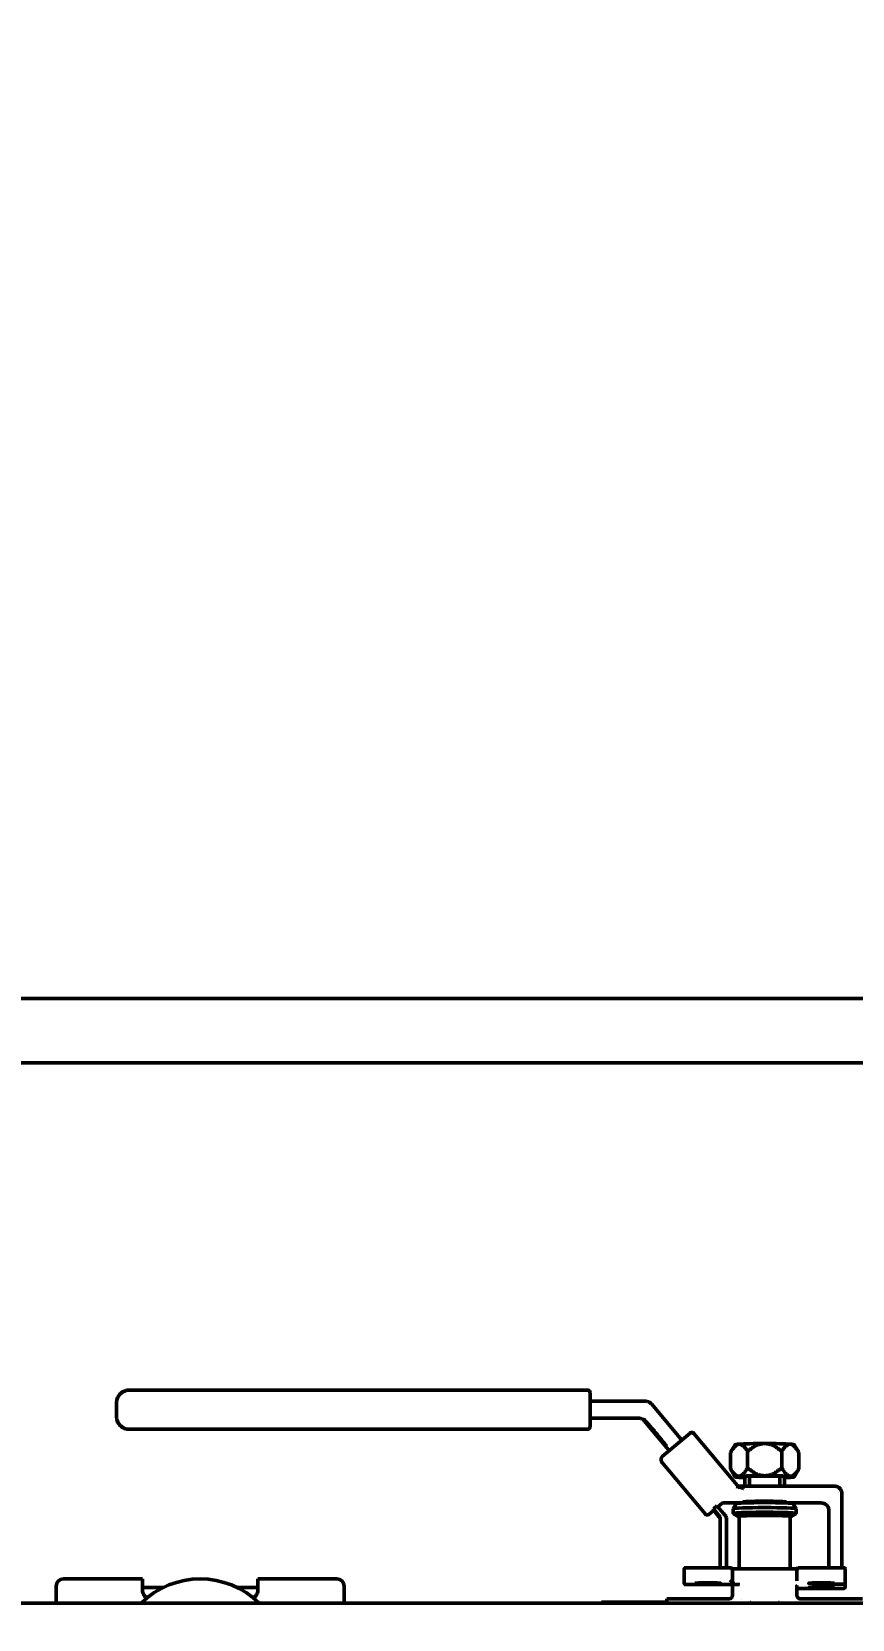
# Model space of a CAD drawing. Header units: inches. Extents: x 11 to 1621, y 11 to 1332.
# Drawn here: x 1070.67 to 1077.05, y 335.84 to 348.19 of the extents above; entities that cross this region are included whole.
import ezdxf

# ---------------------------------------------------------------- set-up
doc = ezdxf.new("R2010")
doc.units = ezdxf.units.IN
doc.header["$LTSCALE"] = 48
doc.header["$MEASUREMENT"] = 0
doc.layers.add('Dimension (ANSI)', color=7, linetype='Continuous', lineweight=25)
doc.layers.add('Visible (ANSI)', color=7, linetype='Continuous', lineweight=50)
doc.styles.add('Dimension Text', font='tahoma.ttf')
doc.dimstyles.new('ELC FT', dxfattribs={"dimscale": 48, "dimtxt": 0.12, "dimasz": 0.098425, "dimexe": 0.05, "dimexo": 0.1, "dimgap": 0.031496, "dimtad": 1, "dimdec": 5, "dimzin": 3, "dimdsep": 46, "dimlunit": 4, "dimtxsty": 'Dimension Text', "dimcen": 0.09, "dimdle": 0.5, "dimclrd": 5, "dimclre": 5, "dimclrt": 256, "dimadec": 1, "dimazin": 3, "dimtfac": 0.833333, "dimtofl": 0, "dimtmove": 0, "dimatfit": 3, "dimfxl": 0, "dimfrac": 2, "dimtolj": 1, "dimtzin": 0, "dimlwd": 25, "dimlwe": 25, "dimarcsym": 0})

# ---------------------------------------------------------------- blocks, each defined once
blk = doc.blocks.new('*D32')
at = {"layer": 'Defpoints', "color": 0, "linetype": 'Continuous', "transparency": 16777216}
for p in [(1009.144, 460.889), (1167.944, 460.889), (1018.545, 291.451)]:
    blk.add_point(p, dxfattribs=at)
at = {"layer": 'Dimension (ANSI)', "color": 5, "linetype": 'Continuous', "lineweight": 25, "transparency": 16777216}
for p, q in [((1163.144, 460.889), (1006.744, 460.889)), ((1009.144, 296.176), (1009.144, 456.165)), ((1013.745, 291.451), (1006.744, 291.451))]:
    blk.add_line(p, q, dxfattribs=at)
at = {"layer": 'Dimension (ANSI)', "color": 5, "linetype": 'Continuous', "transparency": 16777216}
for points in [[(1008.356, 456.165), (1009.931, 456.165), (1009.144, 460.889)], [(1008.356, 296.176), (1009.931, 296.176), (1009.144, 291.451)]]:
    blk.add_solid(points, dxfattribs=at)
at = {"layer": 'Dimension (ANSI)', "linetype": 'Continuous', "lineweight": 25, "transparency": 16777216, "insert": (1003.996, 376.17), "char_height": 5.76, "attachment_point": 5, "rotation": 90, "style": 'Dimension Text'}
blk.add_mtext('\\A1;14\'-1 7/16"', dxfattribs=at)
blk = doc.blocks.new('*D51')
at = {"layer": 'Defpoints', "color": 0, "linetype": 'Continuous', "transparency": 16777216}
for p in [(1146.447, 546.451), (994.545, 291.451), (1018.545, 291.451)]:
    blk.add_point(p, dxfattribs=at)
at = {"layer": 'Dimension (ANSI)', "color": 5, "linetype": 'Continuous', "lineweight": 25, "transparency": 16777216}
for p, q in [((1141.647, 546.451), (992.145, 546.451)), ((994.545, 541.727), (994.545, 296.176)), ((1013.745, 291.451), (992.145, 291.451))]:
    blk.add_line(p, q, dxfattribs=at)
at = {"layer": 'Dimension (ANSI)', "color": 5, "linetype": 'Continuous', "transparency": 16777216}
for points in [[(993.758, 541.727), (995.333, 541.727), (994.545, 546.451)], [(993.758, 296.176), (995.333, 296.176), (994.545, 291.451)]]:
    blk.add_solid(points, dxfattribs=at)
at = {"layer": 'Dimension (ANSI)', "linetype": 'Continuous', "lineweight": 25, "transparency": 16777216, "insert": (990.034, 418.951), "char_height": 5.76, "attachment_point": 5, "rotation": 90, "style": 'Dimension Text'}
blk.add_mtext('\\A1;21\'-3"', dxfattribs=at)

msp = doc.modelspace()

# ---------------------------------------------------------------- linework, layer by layer
at = {"layer": 'Visible (ANSI)'}
for p, q in [((1069.158239, 340.669064), (1078.226979, 340.669064)), ((1069.158239, 340.169064), (1078.226979, 340.169064)), ((1074.990016, 337.623143), (1071.425405, 337.623143)), ((1071.326979, 337.524774), (1071.326979, 337.446091)), ((1075.010016, 337.367722), (1075.010016, 337.603143)), ((1075.44066, 337.536492), (1075.020016, 337.536492)), ((1075.710247, 337.248232), (1075.485894, 337.515412)), ((1071.326979, 337.416497), (1071.326979, 337.446091)), ((1075.385636, 337.40489), (1075.020016, 337.40489)), ((1075.619863, 337.158749), (1075.430879, 337.383809)), ((1074.990016, 337.318129), (1071.425405, 337.318129)), ((1075.010016, 337.338129), (1075.010016, 337.367722)), ((1075.788468, 337.289253), (1075.570223, 337.106256)), ((1076.153817, 336.884751), (1075.816191, 337.286828)), ((1076.101398, 337.010391), (1076.101398, 337.137043)), ((1076.137035, 337.198818), (1076.104718, 337.142898)), ((1076.234189, 337.019117), (1076.234189, 337.145769)), ((1076.49977, 337.019117), (1076.49977, 337.145769)), ((1076.596924, 337.198818), (1076.629241, 337.142898)), ((1076.632561, 337.010391), (1076.632561, 337.137043)), ((1075.563186, 337.074488), (1075.563186, 337.091172)), ((1075.905662, 336.659465), (1075.567795, 337.06183)), ((1076.137035, 336.948616), (1076.104718, 337.004536)), ((1076.211979, 336.951265), (1076.211979, 336.877004)), ((1076.248552, 336.953328), (1076.248552, 336.877004)), ((1076.485407, 336.953328), (1076.485407, 336.877004)), ((1076.521979, 336.951265), (1076.521979, 336.877004)), ((1076.596924, 336.948616), (1076.629241, 337.004536)), ((1076.907924, 336.877004), (1076.168421, 336.877004)), ((1076.966979, 336.242338), (1076.966979, 336.817978)), ((1075.969174, 336.687045), (1075.933386, 336.657037)), ((1075.995889, 336.723945), (1075.968106, 336.700649)), ((1076.022004, 336.636462), (1075.968106, 336.700649)), ((1075.968106, 336.688318), (1075.968106, 336.700649)), ((1076.022004, 336.624131), (1075.968106, 336.688318)), ((1075.991975, 336.722855), (1075.991975, 336.722854)), ((1075.995889, 336.723945), (1076.04935, 336.66028)), ((1076.037076, 336.743981), (1076.003034, 336.715437)), ((1076.017936, 336.74462), (1076.017937, 336.74462)), ((1076.022004, 336.242338), (1076.022004, 336.636462)), ((1076.200845, 336.745328), (1076.044262, 336.745328)), ((1076.121842, 336.664116), (1076.121842, 336.700376)), ((1076.144625, 336.739902), (1076.121901, 336.70058)), ((1076.161657, 336.640889), (1076.122372, 336.663505)), ((1076.169479, 336.234125), (1076.169479, 336.641402)), ((1076.211979, 336.755222), (1076.211979, 336.745769)), ((1076.248552, 336.75707), (1076.248552, 336.74686)), ((1076.485407, 336.75707), (1076.485407, 336.74686)), ((1076.521979, 336.755222), (1076.521979, 336.745769)), ((1076.807924, 336.745328), (1076.533114, 336.745328)), ((1076.564479, 336.234125), (1076.564479, 336.641402)), ((1076.572302, 336.640889), (1076.611587, 336.663505)), ((1076.589334, 336.739902), (1076.612058, 336.70058)), ((1076.612117, 336.664116), (1076.612117, 336.700376)), ((1076.866979, 336.700063), (1076.866979, 336.242338)), ((1076.06935, 336.242338), (1076.06935, 336.628429)), ((1071.528979, 336.154851), (1070.912979, 336.154851)), ((1071.528979, 336.154851), (1071.528979, 336.062104)), ((1072.424979, 336.062104), (1072.424979, 336.154851)), ((1072.424979, 336.154851), (1073.040979, 336.154851)), ((1075.741979, 336.23433), (1075.741979, 336.133703)), ((1075.749987, 336.242338), (1076.097979, 336.242338)), ((1076.116979, 336.127407), (1076.116979, 336.223338)), ((1076.134353, 336.234125), (1076.599606, 336.234125)), ((1076.616979, 336.223338), (1076.616979, 336.146394)), ((1076.616979, 336.146394), (1076.616979, 336.139212)), ((1076.635979, 336.242338), (1076.983979, 336.242338)), ((1076.991979, 336.223755), (1076.991979, 336.234338)), ((1076.991979, 336.223755), (1076.991979, 336.146811)), ((1076.991979, 336.135401), (1076.991979, 336.146811)), ((1070.856979, 336.098851), (1070.856979, 335.966301)), ((1071.691472, 336.089351), (1071.528979, 336.089351)), ((1072.424979, 336.089351), (1072.262487, 336.089351)), ((1073.096979, 335.966301), (1073.096979, 336.098851)), ((1075.741979, 336.133703), (1075.741979, 336.118071)), ((1075.760979, 336.111289), (1076.147833, 336.111289)), ((1076.116979, 336.120033), (1076.116979, 336.127407)), ((1076.116979, 336.029469), (1076.116979, 336.111289)), ((1076.616979, 336.029469), (1076.616979, 336.101418)), ((1076.972979, 336.081), (1076.616979, 336.081)), ((1076.764707, 336.113896), (1076.764707, 336.102925)), ((1076.972979, 336.114198), (1076.783707, 336.114198)), ((1076.991979, 336.135401), (1076.991979, 336.122616)), ((1076.991979, 336.122616), (1076.991979, 336.102204)), ((1076.991979, 336.102204), (1076.991979, 336.089418)), ((1095.976979, 335.966301), (1065.476979, 335.966301)), ((1075.096979, 335.966301), (1075.096979, 335.974495)), ((1075.096979, 335.974495), (1075.604979, 335.974495)), ((1075.604979, 335.999851), (1075.604979, 335.974495)), ((1076.087702, 335.999851), (1075.604979, 335.999851)), ((1075.604979, 335.966301), (1075.604979, 335.974495)), ((1076.189814, 335.997999), (1076.189814, 335.997991)), ((1076.646248, 335.999842), (1076.646248, 335.999842)), ((1077.128979, 335.999851), (1076.646253, 335.999851))]:
    msp.add_line(p, q, dxfattribs=at)
for centre, radius, start, end in [((1074.990016, 337.603143), 0.02, 0, 90), ((1075.020016, 337.546492), 0.01, 180, 270), ((1075.020016, 337.39489), 0.01, 90, 180), ((1074.990016, 337.338129), 0.02, 270, 0), ((1070.912979, 336.098851), 0.056, 90, 180), ((1071.976979, 335.499851), 0.655, 45.4090876, 134.5909124), ((1073.040979, 336.098851), 0.056, 0, 90), ((1076.097979, 336.223338), 0.019, 0, 90), ((1076.635979, 336.223338), 0.019, 90, 180), ((1076.983979, 336.234338), 0.008, 0, 90)]:
    msp.add_arc(centre, radius, start, end, dxfattribs=at)
for centre, major_axis, ratio, start_param, end_param in [((1076.366979, 337.198627), (-0.23, 0), 0.037940358, 5.759586532, 6.261262893), ((1076.366979, 337.198627), (0.23, 0), 0.037940358, 1.570796327, 2.617993878), ((1076.366979, 337.198627), (0.23, 0), 0.037940358, 0.523598775, 1.570796327), ((1076.366979, 337.198627), (0.23, 0), 0.037940358, 0.021922414, 0.523598776), ((1076.366979, 336.948807), (-0.23, 0), 0.037940358, 5.759586532, 6.806784083), ((1076.366979, 336.948807), (-0.23, 0), 0.037940358, 4.71238898, 5.759586531), ((1076.366979, 336.948807), (0.23, 0), 0.037940358, 3.665191429, 3.972896492), ((1076.366979, 336.948807), (-0.168, 0), 0.037940358, 2.745612753, 6.679165208), ((1076.366979, 336.948807), (-0.23, 0), 0.037940358, 3.665191429, 4.71238898), ((1076.366979, 336.948807), (0.23, 0), 0.037940358, 5.451881469, 5.759586532), ((1076.366979, 336.948807), (0.23, 0), 0.037940358, 5.759586532, 6.806784083), ((1076.201124, 336.858004), (-0.032725, 0.018993), 0.016478692, 6.254792367, 6.25482381), ((1076.090715, 336.764331), (-0.046486, -0.018993), 0.013291729, 0.032423135, 0.032551289), ((1076.04935, 336.659521), (0.019997, -0.023828), 0.015683818, 0.716818435, 1.589483061), ((1076.04935, 336.628429), (0, 0.020744), 0.964115279, 4.71238898, 5.410520681), ((1076.366979, 336.664116), (0.245138, 0), 0.037940358, 6.21737584, 9.490587428), ((1076.366979, 336.700376), (0.245138, 0), 0.037940358, 0, 3.141592653), ((1076.366979, 336.739717), (0.222407, 0), 0.037940358, 0.021922414, 3.119670239), ((1076.366979, 336.641402), (0.205768, 0), 0.037940358, 5.998749573, 9.709213695), ((1076.366979, 336.641402), (-0.1975, 0), 0.037940358, 3.141592654, 6.283185308), ((1075.749979, 336.23433), (-0.008, 0.000011), 0.999280667, 0, 0.00140419), ((1076.097979, 336.146394), (0.018997, -0.018997), 0.01897701, 0.018974733, 1.58977106), ((1076.086979, 336.029469), (0.03, -0.000026), 0.999280007, 0, 0.000864412), ((1076.646979, 336.029469), (-0.03, -0.000015), 0.999280006, 6.282698177, 6.283185307), ((1076.756707, 336.102621), (0.008, 0.000304), 0.998561564, 4.71238898, 6.283185307), ((1076.366979, 335.969513), (-0.2, 0), 0.037940358, 0.354094135, 0.355248537), ((1076.366979, 335.969513), (-0.177165, 0), 0.037940358, 5.386078486, 5.386543326), ((1076.366979, 335.969513), (-0.177165, 0), 0.037940358, 4.038125965, 4.038256871)]:
    msp.add_ellipse(centre, major_axis=major_axis, ratio=ratio, start_param=start_param, end_param=end_param, dxfattribs=at)
for centre, major_axis in [((1075.925038, 336.121183), (-0.1005, 0)), ((1076.808921, 336.121183), (0.1005, 0)), ((1076.808921, 336.087648), (0.1005, 0))]:
    msp.add_ellipse(centre, major_axis=major_axis, ratio=0.037940358, dxfattribs=at)
for points, knots in [([(1071.425405, 337.623143), (1071.415099, 337.623143), (1071.404795, 337.621512), (1071.385192, 337.615147), (1071.375896, 337.610414), (1071.359219, 337.598306), (1071.35184, 337.590933), (1071.339722, 337.574266), (1071.334984, 337.564974), (1071.328612, 337.545378), (1071.326979, 337.535077), (1071.326979, 337.524774)], [4.71238898, 4.71238898, 4.71238898, 4.71238898, 5.026548246, 5.026548246, 5.340707511, 5.340707511, 5.654866776, 5.654866776, 5.969026042, 5.969026042, 6.283185307, 6.283185307, 6.283185307, 6.283185307]), ([(1075.485894, 337.515412), (1075.483686, 337.518043), (1075.481247, 337.52048), (1075.475983, 337.524894), (1075.473158, 337.52687), (1075.467207, 337.530303), (1075.464082, 337.53176), (1075.457626, 337.534108), (1075.454295, 337.535), (1075.44753, 337.536192), (1075.444095, 337.536492), (1075.44066, 337.536492)], [3.8397243544, 3.8397243544, 3.8397243544, 3.8397243544, 4.0142572796, 4.0142572796, 4.1887902048, 4.1887902048, 4.36332313, 4.36332313, 4.5378560552, 4.5378560552, 4.7123889804, 4.7123889804, 4.7123889804, 4.7123889804]), ([(1071.326979, 337.416497), (1071.326979, 337.406195), (1071.328612, 337.395894), (1071.334984, 337.376298), (1071.339722, 337.367006), (1071.35184, 337.350338), (1071.359219, 337.342965), (1071.375896, 337.330857), (1071.385192, 337.326124), (1071.404795, 337.319759), (1071.415099, 337.318129), (1071.425405, 337.318129)], [6.283185306, 6.283185306, 6.283185306, 6.283185306, 6.597344572, 6.597344572, 6.911503837, 6.911503837, 7.225663103, 7.225663103, 7.539822368, 7.539822368, 7.853981634, 7.853981634, 7.853981634, 7.853981634]), ([(1075.385636, 337.40489), (1075.389072, 337.40489), (1075.392509, 337.404589), (1075.399277, 337.403397), (1075.402609, 337.402504), (1075.409067, 337.400156), (1075.412193, 337.398699), (1075.418144, 337.395266), (1075.420969, 337.393289), (1075.426233, 337.388875), (1075.428671, 337.386439), (1075.430879, 337.383809)], [1.5707963268, 1.5707963268, 1.5707963268, 1.5707963268, 1.745329252, 1.745329252, 1.9198621772, 1.9198621772, 2.0943951024, 2.0943951024, 2.2689280276, 2.2689280276, 2.4434609528, 2.4434609528, 2.4434609528, 2.4434609528]), ([(1075.431614, 337.392111), (1075.430214, 337.393602), (1075.429053, 337.394603), (1075.428011, 337.395423), (1075.427795, 337.39557), (1075.427795, 337.39557)], [0, 0, 0, 0, 0.05609461594, 0.05609461594, 0.08280331069, 0.08280331069, 0.08280331069, 0.08280331069]), ([(1075.431614, 337.392111), (1075.43519, 337.388301), (1075.44006, 337.382939), (1075.45222, 337.369259), (1075.459682, 337.360732), (1075.476252, 337.341567), (1075.48538, 337.330905), (1075.504318, 337.308588), (1075.514129, 337.296934), (1075.533413, 337.273843), (1075.542884, 337.26241), (1075.560505, 337.24095), (1075.568654, 337.230925), (1075.582761, 337.213354), (1075.588734, 337.20579), (1075.597737, 337.194112), (1075.600932, 337.189761), (1075.602626, 337.187253), (1075.602847, 337.186896), (1075.602847, 337.186896)], [5.122624914, 5.122624914, 5.122624914, 5.122624914, 5.413656803, 5.413656803, 5.727301796, 5.727301796, 6.045025523, 6.045025523, 6.363766777, 6.363766777, 6.68265428, 6.68265428, 7.001044585, 7.001044585, 7.317400787, 7.317400787, 7.623707245, 7.623707245, 7.704664359, 7.704664359, 7.704664359, 7.704664359]), ([(1075.788468, 337.289253), (1075.790047, 337.290578), (1075.791836, 337.291651), (1075.795657, 337.293194), (1075.797689, 337.293663), (1075.801799, 337.29395), (1075.803876, 337.293768), (1075.807874, 337.292772), (1075.809794, 337.291958), (1075.81329, 337.289775), (1075.814865, 337.288407), (1075.816191, 337.286828)], [0.872664626, 0.872664626, 0.872664626, 0.872664626, 1.186823891, 1.186823891, 1.500983157, 1.500983157, 1.815142422, 1.815142422, 2.129301687, 2.129301687, 2.443460953, 2.443460953, 2.443460953, 2.443460953]), ([(1075.62333, 337.152751), (1075.622665, 337.154574), (1075.621723, 337.156316), (1075.62043, 337.158044), (1075.620295, 337.158219), (1075.62006, 337.158512), (1075.619962, 337.158631), (1075.619863, 337.158749)], [0.01770057411, 0.01770057411, 0.01770057411, 0.01770057411, 0.03248765526, 0.03248765526, 0.0341750019, 0.0341750019, 0.03535221041, 0.03535221041, 0.03535221041, 0.03535221041]), ([(1075.621781, 337.149487), (1075.621912, 337.149709), (1075.622044, 337.149939), (1075.622535, 337.150849), (1075.622876, 337.15158), (1075.623635, 337.153516), (1075.623994, 337.154775), (1075.624432, 337.15721), (1075.624538, 337.158394), (1075.624538, 337.159576)], [0.15288613677, 0.15288613677, 0.15288613677, 0.15288613677, 0.15512515064, 0.15512515064, 0.16149549142, 0.16149549142, 0.17148864661, 0.17148864661, 0.18053637023, 0.18053637023, 0.18053637023, 0.18053637023]), ([(1075.710247, 337.248232), (1075.711638, 337.246576), (1075.713322, 337.245131), (1075.716982, 337.242907), (1075.718997, 337.242089), (1075.723119, 337.241141), (1075.725281, 337.241), (1075.728349, 337.241286), (1075.729331, 337.241454), (1075.731056, 337.24188), (1075.731822, 337.242124), (1075.732551, 337.242402), (1075.732589, 337.242416), (1075.732626, 337.242431)], [0, 0, 0, 0, 0.01650295046, 0.01650295046, 0.0326999498, 0.0326999498, 0.04886735387, 0.04886735387, 0.05656107945, 0.05656107945, 0.06301958825, 0.06301958825, 0.06337315717, 0.06337315717, 0.06337315717, 0.06337315717]), ([(1075.563186, 337.091172), (1075.563186, 337.092318), (1075.563286, 337.093464), (1075.563684, 337.095721), (1075.563982, 337.096832), (1075.564766, 337.098985), (1075.565253, 337.100028), (1075.566399, 337.102011), (1075.567059, 337.102953), (1075.568532, 337.104707), (1075.569345, 337.10552), (1075.570223, 337.106256)], [0.0000000003, 0.0000000003, 0.0000000003, 0.0000000003, 0.1745329254, 0.1745329254, 0.3490658506, 0.3490658506, 0.5235987757, 0.5235987757, 0.6981317009, 0.6981317009, 0.872664626, 0.872664626, 0.872664626, 0.872664626]), ([(1075.567795, 337.06183), (1075.566433, 337.063453), (1075.565321, 337.065322), (1075.563783, 337.06924), (1075.563328, 337.071334), (1075.563195, 337.073776), (1075.563186, 337.074132), (1075.563186, 337.074488)], [0, 0, 0, 0, 0.0161473282, 0.0161473282, 0.03207165527, 0.03207165527, 0.03478380828, 0.03478380828, 0.03478380828, 0.03478380828]), ([(1076.153817, 336.884751), (1076.15466, 336.883746), (1076.155416, 336.882657), (1076.157025, 336.879742), (1076.157738, 336.877806), (1076.158573, 336.8737), (1076.158656, 336.871471), (1076.158108, 336.867166), (1076.157472, 336.865033), (1076.156326, 336.862681), (1076.156116, 336.862284), (1076.155892, 336.861895)], [0, 0, 0, 0, 0.01000216862, 0.01000216862, 0.0253724323, 0.0253724323, 0.04192621843, 0.04192621843, 0.05844409807, 0.05844409807, 0.06186428843, 0.06186428843, 0.06186428843, 0.06186428843]), ([(1076.154756, 336.883549), (1076.155172, 336.883026), (1076.155592, 336.882499), (1076.156015, 336.881972), (1076.15637, 336.88153), (1076.15671, 336.881108), (1076.157036, 336.880703), (1076.157224, 336.88047), (1076.157407, 336.880243), (1076.157585, 336.880022), (1076.157748, 336.879821), (1076.157883, 336.879653), (1076.158061, 336.879432), (1076.159329, 336.877861), (1076.16058, 336.876304), (1076.161825, 336.874761), (1076.161979, 336.874572), (1076.162132, 336.874382), (1076.162285, 336.874193)], [0.1078651486, 0.1078651486, 0.1078651486, 0.1078651486, 0.25, 0.25, 0.25, 0.3690385146, 0.3690385146, 0.3690385146, 0.4375, 0.4375, 0.4375, 0.5, 0.5, 0.5, 0.9452523642, 0.9452523642, 0.9452523642, 1, 1, 1, 1]), ([(1076.157253, 336.880434), (1076.157368, 336.880356), (1076.157485, 336.880278), (1076.158112, 336.87987), (1076.158662, 336.879547), (1076.160166, 336.878763), (1076.161165, 336.87834), (1076.163801, 336.877472), (1076.165507, 336.877145), (1076.167614, 336.877017), (1076.168018, 336.877004), (1076.168421, 336.877004)], [0.07294198103, 0.07294198103, 0.07294198103, 0.07294198103, 0.07413089682, 0.07413089682, 0.07917239171, 0.07917239171, 0.08746279543, 0.08746279543, 0.10050970202, 0.10050970202, 0.10359060092, 0.10359060092, 0.10359060092, 0.10359060092]), ([(1076.162285, 336.874193), (1076.162989, 336.873323), (1076.163798, 336.872528), (1076.166036, 336.870861), (1076.167451, 336.870116), (1076.170512, 336.868859), (1076.172061, 336.86836), (1076.175246, 336.867357), (1076.176791, 336.866878), (1076.178254, 336.866293)], [-0.04878801169, -0.04878801169, -0.04878801169, -0.04878801169, -0.03801607247, -0.03801607247, -0.0243283073, -0.0243283073, -0.01200853282, -0.01200853282, -0.00000202053, -0.00000202053, -0.00000202053, -0.00000202053]), ([(1076.201123, 336.858725), (1076.200647, 336.858868), (1076.199374, 336.859251), (1076.195993, 336.860268), (1076.192412, 336.861358), (1076.185569, 336.86357), (1076.181822, 336.864863), (1076.178254, 336.866293)], [-0.05907990848, -0.05907990848, -0.05907990848, -0.05907990848, -0.05489293794, -0.05489293794, -0.02929032149, -0.02929032149, -0.00000198142, -0.00000198142, -0.00000198142, -0.00000198142]), ([(1076.198792, 336.753783), (1076.198792, 336.753783), (1076.198875, 336.753802), (1076.199692, 336.753962), (1076.201586, 336.75425), (1076.208694, 336.755011), (1076.215494, 336.755525), (1076.233949, 336.75654), (1076.246283, 336.757036), (1076.274796, 336.757875), (1076.291072, 336.758214), (1076.325734, 336.758684), (1076.344129, 336.758814), (1076.381101, 336.758849), (1076.399672, 336.758754), (1076.435061, 336.758348), (1076.451874, 336.758038), (1076.481956, 336.757237), (1076.495242, 336.756747), (1076.516694, 336.75566), (1076.525027, 336.75505), (1076.532376, 336.754243), (1076.534011, 336.754002), (1076.535017, 336.753817), (1076.535167, 336.753783), (1076.535167, 336.753783)], [6.442564696, 6.442564696, 6.442564696, 6.442564696, 6.474744839, 6.474744839, 6.623669216, 6.623669216, 6.886763115, 6.886763115, 7.194525568, 7.194525568, 7.51069683, 7.51069683, 7.828852178, 7.828852178, 8.14746445, 8.14746445, 8.465754392, 8.465754392, 8.782417635, 8.782417635, 9.092165322, 9.092165322, 9.222064231, 9.222064231, 9.265398572, 9.265398572, 9.265398572, 9.265398572]), ([(1076.966979, 336.817978), (1076.966979, 336.824161), (1076.966, 336.830342), (1076.962176, 336.842102), (1076.959333, 336.847677), (1076.952061, 336.857679), (1076.947634, 336.862103), (1076.937628, 336.869368), (1076.93205, 336.872207), (1076.920289, 336.876026), (1076.914107, 336.877004), (1076.907924, 336.877004)], [3.141592652, 3.141592652, 3.141592652, 3.141592652, 3.455751918, 3.455751918, 3.769911184, 3.769911184, 4.084070449, 4.084070449, 4.398229715, 4.398229715, 4.71238898, 4.71238898, 4.71238898, 4.71238898]), ([(1075.933386, 336.657037), (1075.931762, 336.655676), (1075.929892, 336.654566), (1075.925973, 336.653031), (1075.923879, 336.652577), (1075.919704, 336.652353), (1075.917572, 336.652581), (1075.913538, 336.653682), (1075.911586, 336.654569), (1075.908287, 336.656761), (1075.906865, 336.658033), (1075.905662, 336.659465)], [0, 0, 0, 0, 0.01614742834, 0.01614742834, 0.03207148638, 0.03207148638, 0.0480034215, 0.0480034215, 0.06393505426, 0.06393505426, 0.07818360323, 0.07818360323, 0.07818360323, 0.07818360323]), ([(1076.044262, 336.745328), (1076.042157, 336.745328), (1076.04001, 336.744976), (1076.037273, 336.744076), (1076.036493, 336.743758), (1076.035485, 336.743279), (1076.035172, 336.743117), (1076.034602, 336.742806), (1076.034361, 336.742662), (1076.034071, 336.742483), (1076.033989, 336.74243), (1076.033909, 336.742377), (1076.033895, 336.742368), (1076.033895, 336.742368)], [0, 0, 0, 0, 0.01610556745, 0.01610556745, 0.02273926746, 0.02273926746, 0.02608407818, 0.02608407818, 0.0300007519, 0.0300007519, 0.0332622941, 0.0332622941, 0.03568329733, 0.03568329733, 0.03568329733, 0.03568329733]), ([(1076.807924, 336.745328), (1076.81411, 336.745328), (1076.820295, 336.744349), (1076.83206, 336.740529), (1076.837638, 336.737688), (1076.847644, 336.730424), (1076.852071, 336.726001), (1076.859339, 336.716004), (1076.86218, 336.710431), (1076.866001, 336.698682), (1076.866979, 336.692506), (1076.866979, 336.686329)], [1.570796327, 1.570796327, 1.570796327, 1.570796327, 1.884955592, 1.884955592, 2.199114857, 2.199114857, 2.513274122, 2.513274122, 2.827433387, 2.827433387, 3.141592652, 3.141592652, 3.141592652, 3.141592652]), ([(1075.741979, 336.234341), (1075.741981, 336.235196), (1075.742122, 336.236063), (1075.742664, 336.237679), (1075.743068, 336.238451), (1075.744088, 336.239812), (1075.744715, 336.240418), (1075.746111, 336.241389), (1075.746898, 336.241767), (1075.748448, 336.242226), (1075.749222, 336.242338), (1075.749987, 336.242338)], [0, 0, 0, 0, 0.00652336401, 0.00652336401, 0.01299981475, 0.01299981475, 0.01948371324, 0.01948371324, 0.02596706313, 0.02596706313, 0.03180933168, 0.03180933168, 0.03180933168, 0.03180933168]), ([(1076.113408, 336.234427), (1076.115717, 336.234355), (1076.118254, 336.234292), (1076.124625, 336.234176), (1076.128722, 336.234134), (1076.133317, 336.234125), (1076.133835, 336.234125), (1076.134353, 336.234125)], [0.05828522483, 0.05828522483, 0.05828522483, 0.05828522483, 0.08110889189, 0.08110889189, 0.11222929997, 0.11222929997, 0.11617458008, 0.11617458008, 0.11617458008, 0.11617458008]), ([(1076.599606, 336.234125), (1076.602713, 336.234125), (1076.605853, 336.234144), (1076.611843, 336.234217), (1076.614748, 336.234272), (1076.618481, 336.234366), (1076.619537, 336.234395), (1076.620551, 336.234427)], [0, 0, 0, 0, 0.02367385832, 0.02367385832, 0.04795152121, 0.04795152121, 0.0580042603, 0.0580042603, 0.0580042603, 0.0580042603]), ([(1071.546672, 336.021272), (1071.543532, 336.02501), (1071.540747, 336.028839), (1071.532131, 336.042897), (1071.528979, 336.053146), (1071.528979, 336.062104)], [-0.6369160341, -0.6369160341, -0.6369160341, -0.6369160341, -0.587006478, -0.587006478, -0.4539326286, -0.4539326286, -0.4539326286, -0.4539326286]), ([(1071.546672, 336.021272), (1071.548624, 336.018954), (1071.550861, 336.017057), (1071.555945, 336.014441), (1071.558727, 336.013747), (1071.564773, 336.013735), (1071.567918, 336.014423), (1071.574323, 336.01704), (1071.577503, 336.018944), (1071.580564, 336.021272)], [-0.1308801705, -0.1308801705, -0.1308801705, -0.1308801705, -0.0981327698, -0.0981327698, -0.0655865801, -0.0655865801, -0.0328939677, -0.0328939677, 0, 0, 0, 0]), ([(1072.373395, 336.021272), (1072.376443, 336.018954), (1072.379608, 336.017057), (1072.385984, 336.014441), (1072.389116, 336.013747), (1072.395168, 336.013735), (1072.397966, 336.014423), (1072.403078, 336.01704), (1072.405326, 336.018944), (1072.407287, 336.021272)], [-0.1308801705, -0.1308801705, -0.1308801705, -0.1308801705, -0.0981327698, -0.0981327698, -0.0655865801, -0.0655865801, -0.0328939677, -0.0328939677, 0, 0, 0, 0]), ([(1072.424979, 336.062104), (1072.424979, 336.053146), (1072.421828, 336.042897), (1072.413212, 336.028839), (1072.410427, 336.02501), (1072.407287, 336.021272)], [-0.4823701502, -0.4823701502, -0.4823701502, -0.4823701502, -0.3492963008, -0.3492963008, -0.2993867447, -0.2993867447, -0.2993867447, -0.2993867447]), ([(1075.760979, 336.111289), (1075.759554, 336.111289), (1075.758111, 336.111299), (1075.755432, 336.111334), (1075.754161, 336.11136), (1075.751892, 336.111426), (1075.750875, 336.111467), (1075.749126, 336.111567), (1075.748461, 336.111612), (1075.747488, 336.11176), (1075.747248, 336.111802), (1075.746745, 336.111923), (1075.746499, 336.111992), (1075.745951, 336.112187), (1075.745642, 336.112321), (1075.744995, 336.112666), (1075.744654, 336.11289), (1075.743898, 336.113501), (1075.743498, 336.113922), (1075.742783, 336.114919), (1075.74248, 336.115521), (1075.742082, 336.116765), (1075.741979, 336.117422), (1075.741979, 336.118071)], [0, 0, 0, 0, 0.01085957235, 0.01085957235, 0.02154194733, 0.02154194733, 0.03240693558, 0.03240693558, 0.04403393823, 0.04403393823, 0.04742199457, 0.04742199457, 0.04990960535, 0.04990960535, 0.05264540853, 0.05264540853, 0.05579805965, 0.05579805965, 0.0601823699, 0.0601823699, 0.06520930855, 0.06520930855, 0.07017190798, 0.07017190798, 0.07017190798, 0.07017190798]), ([(1076.087793, 335.99985), (1076.089137, 335.999854), (1076.090799, 335.999965), (1076.094384, 336.000597), (1076.09633, 336.001124), (1076.100515, 336.002778), (1076.102783, 336.004014), (1076.107287, 336.007319), (1076.109502, 336.009535), (1076.113208, 336.014636), (1076.114698, 336.017614), (1076.116531, 336.02354), (1076.116977, 336.026531), (1076.116979, 336.029443)], [0.0003885153, 0.0003885153, 0.0003885153, 0.0003885153, 0.0178899394, 0.0178899394, 0.035363915, 0.035363915, 0.0560800773, 0.0560800773, 0.0804048858, 0.0804048858, 0.1060338965, 0.1060338965, 0.1295917398, 0.1295917398, 0.1295917398, 0.1295917398]), ([(1076.116979, 336.120033), (1076.116979, 336.119849), (1076.118681, 336.119638), (1076.124505, 336.119228), (1076.130715, 336.118984), (1076.135979, 336.118784)], [-0.09363696965, -0.09363696965, -0.09363696965, -0.09363696965, -0.05673581651, -0.05673581651, 0, 0, 0, 0]), ([(1076.171459, 336.11063), (1076.171397, 336.11064), (1076.171165, 336.110671), (1076.170419, 336.110745), (1076.169822, 336.110792), (1076.168044, 336.110904), (1076.166694, 336.110969), (1076.163384, 336.11109), (1076.161322, 336.111145), (1076.1568, 336.111232), (1076.154271, 336.111263), (1076.150428, 336.111286), (1076.149129, 336.111289), (1076.147833, 336.111289)], [0, 0, 0, 0, 0.0084004588, 0.0084004588, 0.0195458685, 0.0195458685, 0.03606573223, 0.03606573223, 0.05499270853, 0.05499270853, 0.07476495716, 0.07476495716, 0.08463626779, 0.08463626779, 0.08463626779, 0.08463626779]), ([(1076.616979, 336.101418), (1076.616979, 336.102479), (1076.617599, 336.103122), (1076.617893, 336.103365), (1076.617935, 336.103386), (1076.617935, 336.103386)], [3.14159265359, 3.14159265359, 3.14159265359, 3.14159265359, 3.1874124604, 3.1874124604, 3.20826203347, 3.20826203347, 3.20826203347, 3.20826203347]), ([(1076.616979, 336.029455), (1076.616981, 336.026263), (1076.617518, 336.022973), (1076.619609, 336.016843), (1076.621175, 336.013923), (1076.625118, 336.008794), (1076.627556, 336.00653), (1076.632821, 336.003022), (1076.635724, 336.001726), (1076.639722, 336.000592), (1076.640939, 336.000337), (1076.643636, 335.999931), (1076.645068, 335.999851), (1076.646253, 335.999851)], [0, 0, 0, 0, 0.0258273776, 0.0258273776, 0.0513350265, 0.0513350265, 0.0771245061, 0.0771245061, 0.1026350122, 0.1026350122, 0.1140281892, 0.1140281892, 0.1295811127, 0.1295811127, 0.1295811127, 0.1295811127]), ([(1076.783707, 336.114198), (1076.780853, 336.114198), (1076.777963, 336.11418), (1076.772608, 336.114113), (1076.77007, 336.114062), (1076.765629, 336.113937), (1076.763662, 336.113861), (1076.760626, 336.113699), (1076.759451, 336.113603), (1076.758789, 336.113525), (1076.758695, 336.11351), (1076.758695, 336.11351)], [0, 0, 0, 0, 0.02174422077, 0.02174422077, 0.04307122753, 0.04307122753, 0.0642193993, 0.0642193993, 0.08466620797, 0.08466620797, 0.09044055397, 0.09044055397, 0.09044055397, 0.09044055397]), ([(1076.991979, 336.122616), (1076.991979, 336.121748), (1076.991835, 336.120868), (1076.991284, 336.11924), (1076.990876, 336.118468), (1076.989852, 336.11711), (1076.989223, 336.116507), (1076.988197, 336.115793), (1076.987844, 336.115586), (1076.987165, 336.11525), (1076.986835, 336.115115), (1076.986283, 336.114925), (1076.986053, 336.114858), (1076.985521, 336.114722), (1076.985238, 336.114667), (1076.984717, 336.114582), (1076.984477, 336.114552), (1076.983575, 336.114453), (1076.982896, 336.11441), (1076.981324, 336.114333), (1076.980475, 336.114303), (1076.978403, 336.114247), (1076.977111, 336.114224), (1076.974866, 336.114203), (1076.973919, 336.114198), (1076.972979, 336.114198)], [0, 0, 0, 0, 0.00662323083, 0.00662323083, 0.01312298863, 0.01312298863, 0.0196235918, 0.0196235918, 0.02276769577, 0.02276769577, 0.02558817557, 0.02558817557, 0.0276627515, 0.0276627515, 0.03076986566, 0.03076986566, 0.03421743725, 0.03421743725, 0.04392323058, 0.04392323058, 0.05248359198, 0.05248359198, 0.06294902517, 0.06294902517, 0.07011059184, 0.07011059184, 0.07011059184, 0.07011059184]), ([(1076.991979, 336.089418), (1076.991979, 336.08855), (1076.991835, 336.087671), (1076.991284, 336.086042), (1076.990876, 336.08527), (1076.989852, 336.083912), (1076.989223, 336.083309), (1076.988197, 336.082595), (1076.987844, 336.082388), (1076.987165, 336.082053), (1076.986835, 336.081917), (1076.986283, 336.081727), (1076.986053, 336.08166), (1076.985521, 336.081524), (1076.985238, 336.08147), (1076.984717, 336.081384), (1076.984477, 336.081354), (1076.983575, 336.081256), (1076.982896, 336.081212), (1076.981324, 336.081135), (1076.980475, 336.081105), (1076.978403, 336.081049), (1076.977111, 336.081027), (1076.974866, 336.081005), (1076.973919, 336.081), (1076.972979, 336.081)], [0, 0, 0, 0, 0.00662323083, 0.00662323083, 0.01312298863, 0.01312298863, 0.0196235918, 0.0196235918, 0.02276769576, 0.02276769576, 0.02558817555, 0.02558817555, 0.02766275147, 0.02766275147, 0.03076986562, 0.03076986562, 0.03421743723, 0.03421743723, 0.04392323072, 0.04392323072, 0.05248359206, 0.05248359206, 0.06294902522, 0.06294902522, 0.07011059177, 0.07011059177, 0.07011059177, 0.07011059177])]:
    msp.add_open_spline(points, degree=3, knots=knots, dxfattribs=at)
for points, weights in [([(1076.101398, 337.137043), (1076.136979, 337.200965), (1076.167794, 337.20299)], [1.26533413827, 1.36320807448, 1.36320807449]), ([(1076.167794, 337.20299), (1076.198608, 337.205015), (1076.234189, 337.145769)], [1.36320807449, 1.36320807449, 1.26533413827]), ([(1076.234189, 337.145769), (1076.305351, 337.207353), (1076.366979, 337.207353)], [1.26531835598, 1.36319107143, 1.36319107143]), ([(1076.366979, 337.207353), (1076.428608, 337.207353), (1076.49977, 337.145769)], [1.36319107143, 1.36319107143, 1.26531835598]), ([(1076.49977, 337.145769), (1076.535351, 337.205015), (1076.566165, 337.20299)], [1.26531835598, 1.36319107143, 1.36319107143]), ([(1076.566165, 337.20299), (1076.596979, 337.200965), (1076.632561, 337.137043)], [1.36319107143, 1.36319107143, 1.26531835598]), ([(1076.167794, 336.95317), (1076.136979, 336.951145), (1076.101398, 337.010391)], [1.36319107143, 1.36319107143, 1.26531835598]), ([(1076.101398, 337.010391), (1076.103069, 337.00739), (1076.104718, 337.004536)], [1.2653342964, 1.26961316702, 1.27370497321]), ([(1076.234189, 337.019117), (1076.198608, 336.955195), (1076.167794, 336.95317)], [1.26533424575, 1.36320819027, 1.36320819027]), ([(1076.366979, 336.957533), (1076.305351, 336.957533), (1076.234189, 337.019117)], [1.36320817486, 1.36320817486, 1.26533423144]), ([(1076.49977, 337.019117), (1076.428608, 336.957533), (1076.366979, 336.957533)], [1.26533423144, 1.36320817486, 1.36320817486]), ([(1076.566165, 336.95317), (1076.535351, 336.955195), (1076.49977, 337.019117)], [1.36320824484, 1.36320824484, 1.2653342964]), ([(1076.632561, 337.010391), (1076.596979, 336.951145), (1076.566165, 336.95317)], [1.2653342964, 1.36320824484, 1.36320824484]), ([(1076.629241, 337.004536), (1076.63089, 337.00739), (1076.632561, 337.010391)], [1.27370492223, 1.2696131162, 1.26533424575])]:
    msp.add_rational_spline(points, weights, degree=2, dxfattribs=at)

# ---------------------------------------------------------------- dimensions: what is measured, and where the dimension line sits
at = {"layer": 'Dimension (ANSI)', "color": 5, "linetype": 'Continuous', "lineweight": 25, "true_color": 0x0000ff}
for base, p1, p2, picture, middle in [((994.545281, 291.451101), (1146.446979, 546.451101), (1018.545281, 291.451101), '*D51', (994.545281, 418.951101)), ((1009.143755, 460.889261), (1018.545281, 291.451101), (1167.944479, 460.889261), '*D32', (1009.143755, 376.170181))]:
    dim = msp.add_linear_dim(base=base, p1=p1, p2=p2, angle=270, dimstyle='ELC FT', override={"dimgap": 0.031496, "dimdec": 5, "dimlfac": 1, "dimtol": 0, "dimlim": 0, "dimtp": 0, "dimtm": 0, "dimtdec": 2, "dimatfit": 1}, dxfattribs=at)
    dim.commit()
    dim.dimension.update_dxf_attribs({"geometry": picture, "text_midpoint": middle, "dimtype": 160})

doc.saveas('drawing.dxf')
